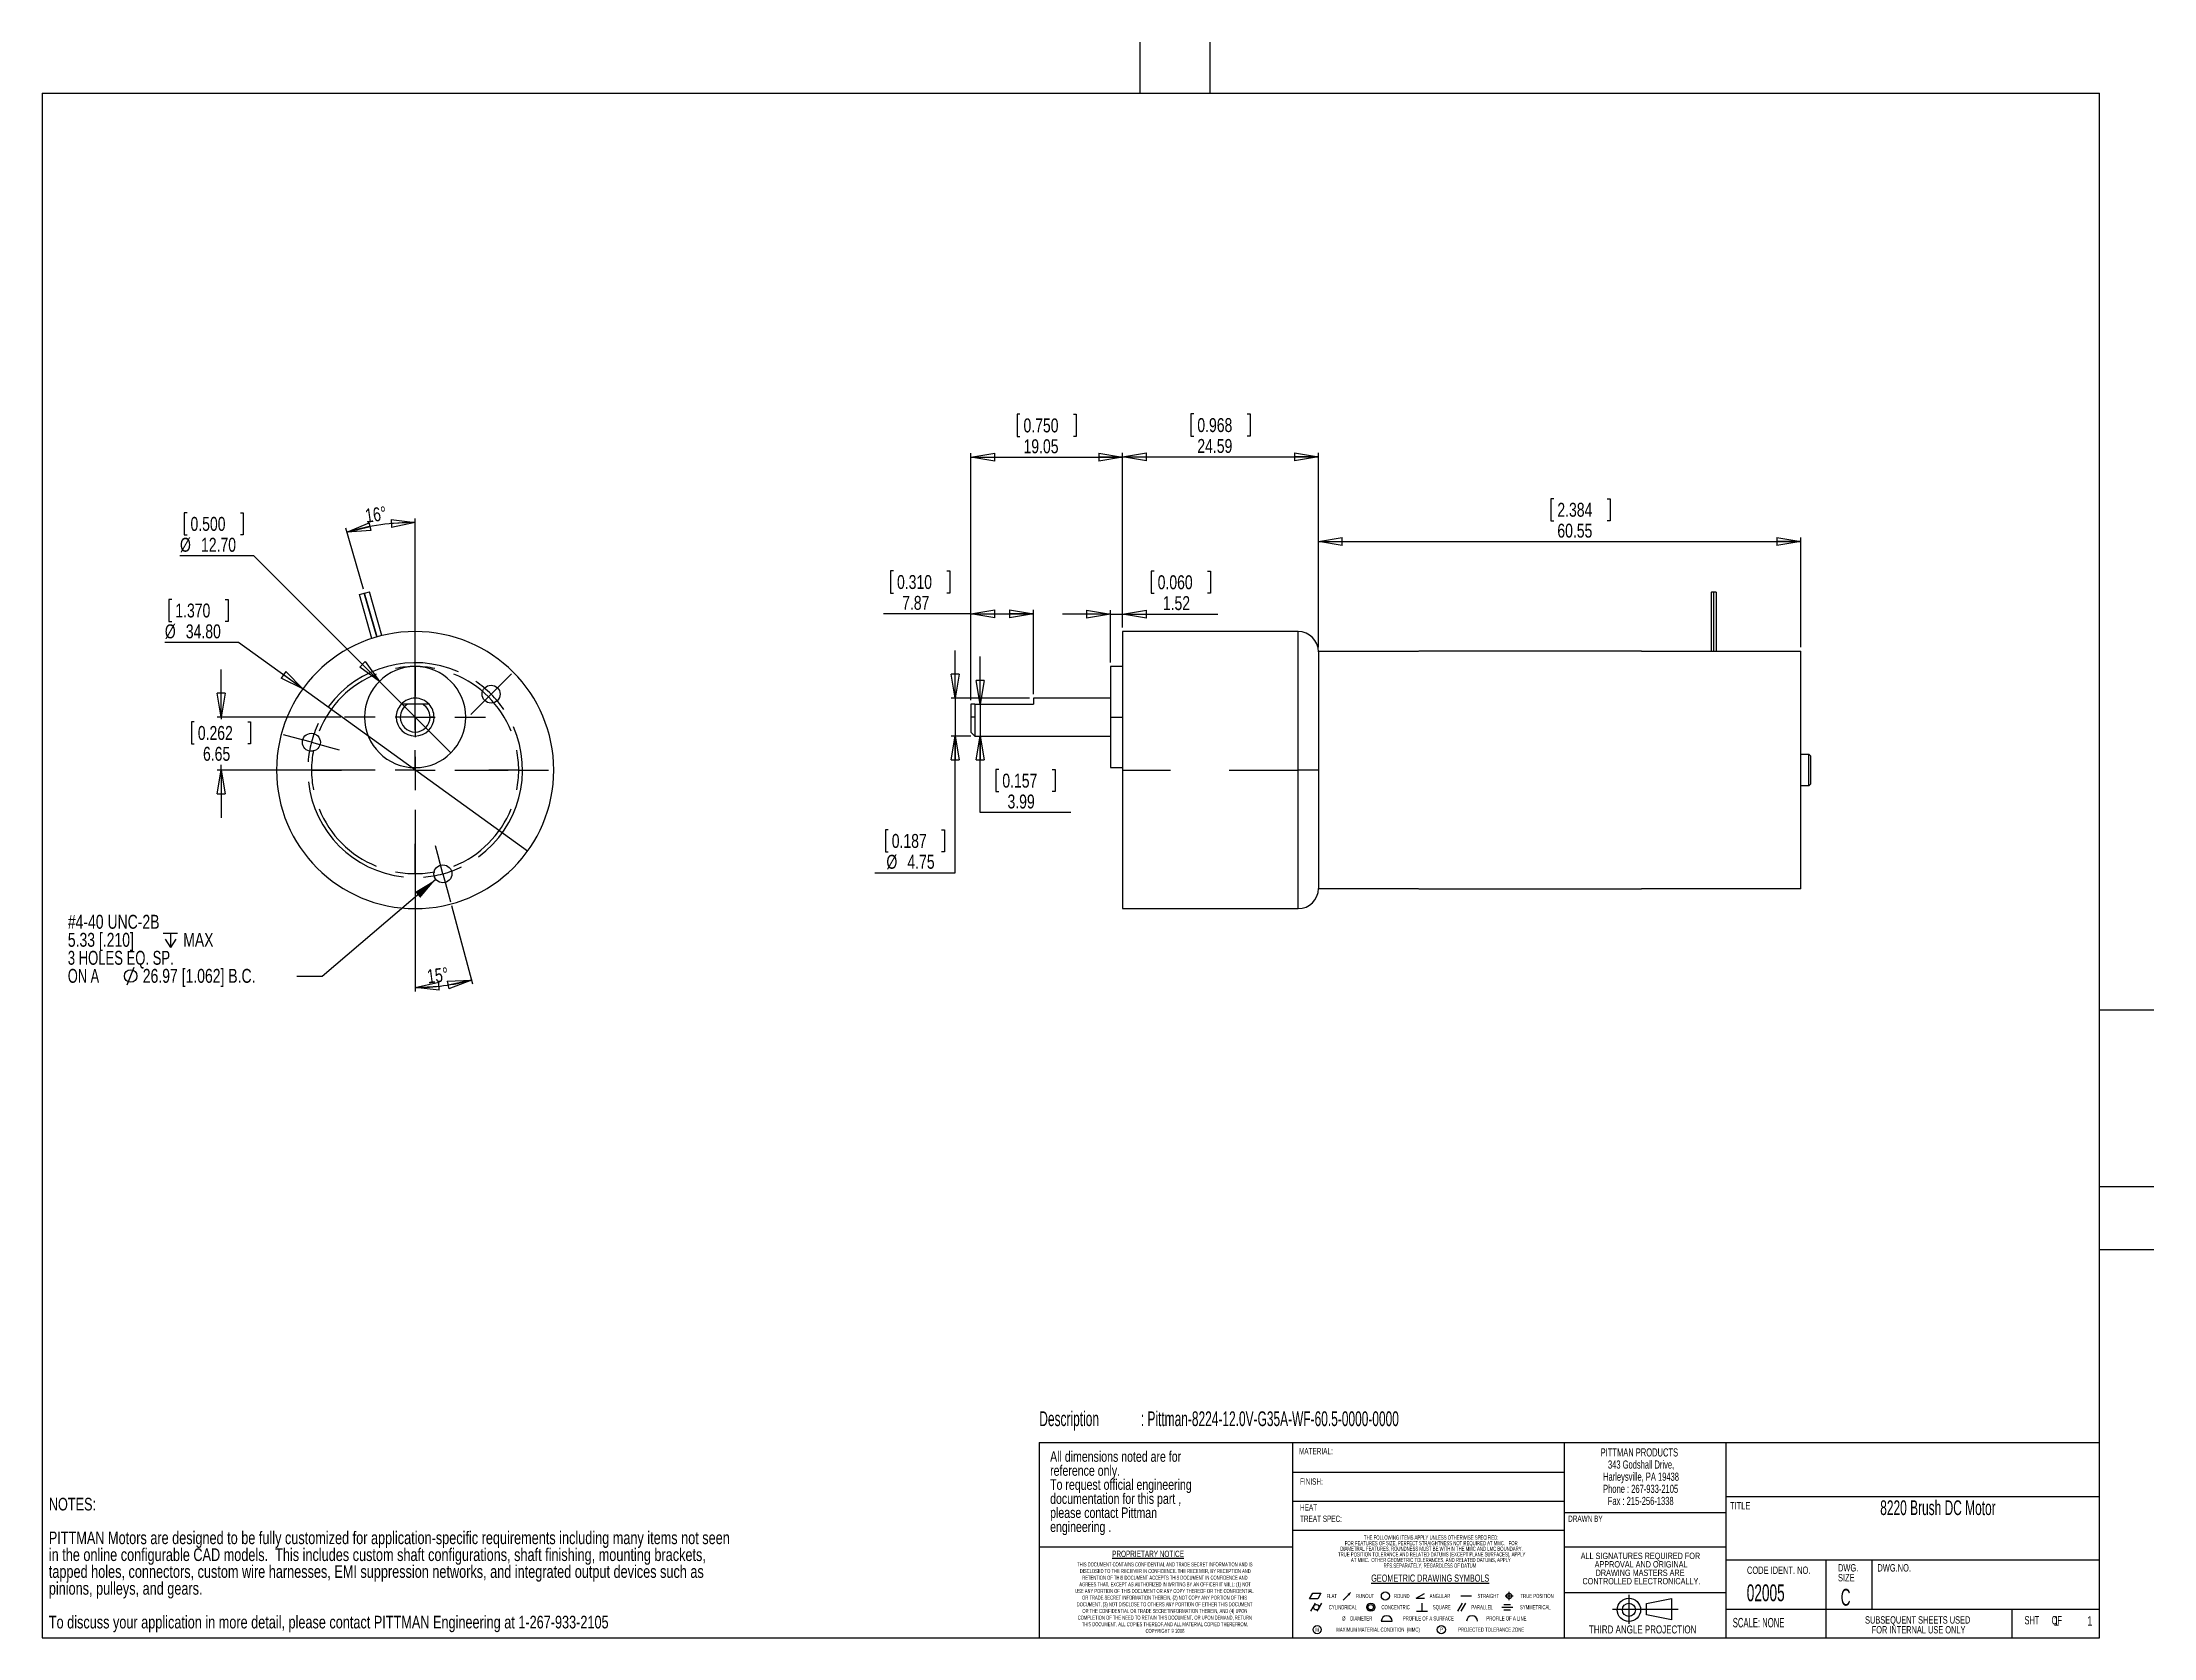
# Model space of a CAD drawing. Extents: x 17 to 547, y 17 to 418.
import ezdxf

# ---------------------------------------------------------------- set-up
doc = ezdxf.new("R2010")
doc.units = 0
doc.layers.get('0').update_dxf_attribs({"linetype": 'CONTINUOUS'})
doc.layers.add('FORMAT', color=7, linetype='CONTINUOUS')
doc.styles.add('SLDTEXTSTYLE0', font='TXT', dxfattribs={"width": 0.75})
doc.styles.add('SLDTEXTSTYLE1', font='TXT', dxfattribs={"width": 0.605})
doc.styles.add('SLDTEXTSTYLE2', font='TXT', dxfattribs={"width": 0.547727})
doc.styles.add('SLDTEXTSTYLE3', font='TXT', dxfattribs={"width": 0.7})
doc.styles.add('SLDTEXTSTYLE4', font='TXT', dxfattribs={"width": 0.6875})
doc.dimstyles.new('SLDDIMSTYLE0', dxfattribs={"dimtxt": 3.5, "dimasz": 6, "dimexe": 0, "dimexo": 0.0625, "dimgap": 0.875, "dimtad": 0, "dimtih": 1, "dimtoh": 1, "dimlfac": 0.5, "dimrnd": 1e-09, "dimzin": 12, "dimtxsty": 'SLDTEXTSTYLE0', "dimblk1": 'CLOSED', "dimblk2": 'CLOSED', "dimsah": 1, "dimcen": 0.09, "dimazin": 3, "dimtfac": 1, "dimtmove": 0, "dimatfit": 3, "dimtolj": 1, "dimtzin": 12})
doc.dimstyles.new('SLDDIMSTYLE1', dxfattribs={"dimtxt": 3.5, "dimasz": 6, "dimexe": 0, "dimexo": 0.0625, "dimgap": 0.875, "dimtad": 1, "dimdec": 4, "dimlfac": 0.5, "dimzin": 12, "dimtxsty": 'SLDTEXTSTYLE0', "dimblk1": 'CLOSED', "dimblk2": 'CLOSED', "dimsah": 1, "dimcen": 0.09, "dimazin": 3, "dimtfac": 1, "dimtdec": 0, "dimtofl": 0, "dimtmove": 0, "dimatfit": 3, "dimtolj": 1, "dimtzin": 12})
doc.dimstyles.new('SLDDIMSTYLE2', dxfattribs={"dimtxt": 3.5, "dimasz": 6, "dimexe": 0, "dimexo": 0.0625, "dimgap": 0.875, "dimtad": 0, "dimtih": 1, "dimtoh": 1, "dimlfac": 0.5, "dimrnd": 1e-09, "dimzin": 4, "dimtxsty": 'SLDTEXTSTYLE0', "dimblk1": 'NONE', "dimblk2": 'CLOSED', "dimsah": 1, "dimcen": 0, "dimazin": 3, "dimtfac": 1, "dimtmove": 0, "dimatfit": 3, "dimtolj": 1, "dimtzin": 12})
doc.dimstyles.new('SLDDIMSTYLE3', dxfattribs={"dimtxt": 0.18, "dimasz": 6, "dimexe": 0, "dimexo": 0.0625, "dimgap": 0, "dimtad": 0, "dimtih": 1, "dimtoh": 1, "dimdec": 0, "dimrnd": 1e-09, "dimzin": 0, "dimtxsty": 'STANDARD', "dimsah": 1, "dimcen": 0.09, "dimazin": 3, "dimtfac": 6, "dimtdec": 0, "dimtofl": 0, "dimtmove": 0, "dimatfit": 3, "dimtolj": 1, "dimtzin": 0})
doc.dimstyles.new('SLDDIMSTYLE4', dxfattribs={"dimtxt": 3.5, "dimasz": 6, "dimexe": 0, "dimexo": 0.0625, "dimgap": 0.875, "dimtad": 1, "dimlfac": 0.5, "dimrnd": 1e-09, "dimzin": 12, "dimtxsty": 'SLDTEXTSTYLE0', "dimblk1": 'CLOSED', "dimblk2": 'CLOSED', "dimsah": 1, "dimcen": 0.09, "dimazin": 3, "dimtfac": 1, "dimtofl": 0, "dimtmove": 0, "dimatfit": 3, "dimtolj": 1, "dimtzin": 12})
doc.dimstyles.new('SLDDIMSTYLE5', dxfattribs={"dimtxt": 3.5, "dimasz": 6, "dimexe": 0, "dimexo": 0.0625, "dimgap": 0.875, "dimtad": 1, "dimlfac": 0.5, "dimrnd": 1e-09, "dimzin": 12, "dimtxsty": 'SLDTEXTSTYLE0', "dimblk1": 'CLOSED', "dimblk2": 'CLOSED', "dimsah": 1, "dimcen": 0.09, "dimazin": 3, "dimtfac": 1, "dimtmove": 0, "dimatfit": 3, "dimtolj": 1, "dimtzin": 12})

# ---------------------------------------------------------------- blocks, each defined once
blk = doc.blocks.new('SW_NOTE_0')
at = {"layer": 'FORMAT', "color": 0, "char_height": 2.6458, "attachment_point": 1, "style": 'SLDTEXTSTYLE0'}
for s, insert in [('All dimensions noted are for', (0, 3.41)), ('reference only.', (0, -0.12)), ('To request official engineering', (0, -3.64)), ('documentation for this part ,', (0, -7.17)), ('please contact Pittman', (0, -10.7)), ('engineering .', (0, -14.23))]:
    blk.add_mtext(s, dxfattribs=dict(at, insert=insert))
blk = doc.blocks.new('SW_NOTE_1')
at = {"layer": 'FORMAT', "color": 0, "char_height": 1.02, "attachment_point": 2, "style": 'SLDTEXTSTYLE1'}
for s, insert in [('THIS DOCUMENT CONTAINS CONFIDENTIAL AND TRADE SECRET INFORMATION AND IS', (29.21, 1.31)), ('AGREES THAT, EXCEPT AS AUTHORIZED IN WRITING BY AN OFFICER IT WILL: (1) NOT', (29.27, -3.7)), ('DISCLOSED TO THE RECEIVER IN CONFIDENCE. THE RECEIVER, BY RECEPTION AND', (29.32, -0.36)), ('RETENTION OF THIS DOCUMENT ACCEPTS THIS DOCUMENT IN CONFIDENCE AND', (29.22, -2.03)), ('USE ANY PORTION OF THIS DOCUMENT OR ANY COPY THEREOF OR THE CONFIDENTIAL', (29.11, -5.37)), ('DOCUMENT, (3) NOT DISCLOSE TO OTHERS ANY PORTION OF EITHER THIS DOCUMENT', (29.15, -8.71)), ('OR TRADE SECRET INFORMATION THEREIN, (2) NOT COPY ANY PORTION OF THIS', (29.14, -7.04)), ('OR THE CONFIDENTIAL OR TRADE SECRETINFORMATION THEREIN, AND (4) UPON', (29.22, -10.38)), ('COMPLETION OF THE NEED TO RETAIN THIS DOCUMENT, OR UPON DEMAND, RETURN', (29.2, -12.05)), ('THIS DOCUMENT, ALL COPIES THEREOF,AND ALL MATERIAL COPIED THEREFROM.', (29.25, -13.72)), ('COPYRIGHT © 2008', (29.25, -15.39))]:
    blk.add_mtext(s, dxfattribs=dict(at, insert=insert))
blk = doc.blocks.new('SW_NOTE_2')
at = {"layer": 'FORMAT', "color": 0, "char_height": 1.8521, "attachment_point": 2, "style": 'SLDTEXTSTYLE0'}
for s, insert in [('SUBSEQUENT SHEETS USED', (14.93, 2.39)), ('FOR INTERNAL USE ONLY', (15.15, -0.08))]:
    blk.add_mtext(s, dxfattribs=dict(at, insert=insert))
blk = doc.blocks.new('SW_NOTE_3')
at = {"layer": 'FORMAT', "color": 0, "char_height": 1.5875, "attachment_point": 2, "style": 'SLDTEXTSTYLE0'}
for s, insert in [('ALL SIGNATURES REQUIRED FOR', (15.68, 2.05)), ('CONTROLLED ELECTRONICALLY.', (15.92, -4.3)), ('APPROVAL AND ORIGINAL', (15.85, -0.07)), ('DRAWING MASTERS ARE', (15.59, -2.19))]:
    blk.add_mtext(s, dxfattribs=dict(at, insert=insert))
blk = doc.blocks.new('SW_NOTE_4')
at = {"layer": 'FORMAT', "color": 0, "attachment_point": 1, "style": 'SLDTEXTSTYLE1'}
for s, insert, char_height in [('HEAT', (0, 2.05), 1.587), ('TREAT SPEC:', (0, -0.81), 1.5875)]:
    blk.add_mtext(s, dxfattribs=dict(at, insert=insert, char_height=char_height))
blk = doc.blocks.new('SW_SYMBOL_GTOL_FLAT')
at = {"layer": 'FORMAT', "color": 0}
for p, q in [((0, 0), (577.3, 1000)), ((1500, 0), (0, 0)), ((577.3, 1000), (2077.3, 1000)), ((2077.3, 1000), (1500, 0))]:
    blk.add_line(p, q, dxfattribs=at)
blk = doc.blocks.new('SW_SYMBOL_GTOL_SRUN')
at = {"layer": 'FORMAT', "color": 0}
blk.add_line((0, -250), (980, 730), dxfattribs=at)
blk.add_solid([(1500, 1250), (822, 880), (1183, 572)], dxfattribs=at)
blk = doc.blocks.new('SW_SYMBOL_GTOL_CIRC')
at = {"layer": 'FORMAT', "color": 0}
blk.add_circle((750, 500), 750, dxfattribs=at)
blk = doc.blocks.new('SW_SYMBOL_GTOL_ANGULAR')
at = {"layer": 'FORMAT', "color": 0}
for q in [(1500, 938), (1500, 72)]:
    blk.add_line((0, 72), q, dxfattribs=at)
blk = doc.blocks.new('SW_SYMBOL_GTOL_STRAIGHT')
at = {"layer": 'FORMAT', "color": 0}
blk.add_line((0, 500), (2000, 500), dxfattribs=at)
blk = doc.blocks.new('SW_SYMBOL_GTOL_POSI')
at = {"layer": 'FORMAT', "color": 0}
for p, q in [((0, 500), (1500, 500)), ((750, -250), (750, 1250))]:
    blk.add_line(p, q, dxfattribs=at)
blk.add_circle((750, 500), 500, dxfattribs=at)
blk = doc.blocks.new('SW_SYMBOL_GTOL_CYL')
at = {"layer": 'FORMAT', "color": 0}
for p, q in [((0, -250), (866, 1250)), ((1154, -250), (2000, 1250))]:
    blk.add_line(p, q, dxfattribs=at)
blk.add_circle((1000, 500), 500, dxfattribs=at)
blk = doc.blocks.new('SW_SYMBOL_GTOL_CONC')
at = {"layer": 'FORMAT', "color": 0}
for radius in [750, 500]:
    blk.add_circle((750, 500), radius, dxfattribs=at)
blk = doc.blocks.new('SW_SYMBOL_GTOL_PERP')
at = {"layer": 'FORMAT', "color": 0}
for p, q in [((1000, -250), (1000, 1250)), ((0, -250), (2000, -250))]:
    blk.add_line(p, q, dxfattribs=at)
blk = doc.blocks.new('SW_SYMBOL_GTOL_PARA')
at = {"layer": 'FORMAT', "color": 0}
for p, q in [((0, -250), (866, 1250)), ((600, -250), (1466, 1250))]:
    blk.add_line(p, q, dxfattribs=at)
blk = doc.blocks.new('SW_SYMBOL_GTOL_SYMMETRY')
at = {"layer": 'FORMAT', "color": 0}
for p, q in [((0, 500), (2000, 500)), ((400, 1000), (1600, 1000)), ((400, 0), (1600, 0))]:
    blk.add_line(p, q, dxfattribs=at)
blk = doc.blocks.new('SW_SYMBOL_GTOL_SPROF')
at = {"layer": 'FORMAT', "color": 0}
blk.add_line((0, 0), (2000, 0), dxfattribs=at)
blk.add_arc((1000, 0), 1000, 0, 180, dxfattribs=at)
blk = doc.blocks.new('SW_SYMBOL_GTOL_LPROF')
at = {"layer": 'FORMAT', "color": 0}
blk.add_arc((1000, 0), 1000, 0, 180, dxfattribs=at)
blk = doc.blocks.new('SW_SYMBOL_MOD_MMC')
at = {"layer": 'FORMAT', "color": 0}
blk.add_circle((500, 500), 750, dxfattribs=at)
at = {"layer": 'FORMAT', "color": 0, "insert": (500, 500), "char_height": 776, "attachment_point": 5, "style": 'SLDTEXTSTYLE1'}
blk.add_mtext('M', dxfattribs=at)
blk = doc.blocks.new('SW_SYMBOL_MOD_PTZ')
at = {"layer": 'FORMAT', "color": 0}
blk.add_circle((500, 500), 750, dxfattribs=at)
at = {"layer": 'FORMAT', "color": 0, "insert": (500, 500), "char_height": 776, "attachment_point": 5, "style": 'SLDTEXTSTYLE1'}
blk.add_mtext('P', dxfattribs=at)
blk = doc.blocks.new('SW_NOTE_5')
at = {"layer": 'FORMAT', "color": 0, "xscale": 0.00136426335792533, "yscale": 0.00136426335792533, "zscale": 0.00136426335792533}
for name, p in [('SW_SYMBOL_GTOL_FLAT', (0, 0.15)), ('SW_SYMBOL_GTOL_SRUN', (8.4, 0.15)), ('SW_SYMBOL_GTOL_CIRC', (18.02, 0.15)), ('SW_SYMBOL_GTOL_ANGULAR', (26.78, 0.15)), ('SW_SYMBOL_GTOL_STRAIGHT', (37.97, 0.15)), ('SW_SYMBOL_GTOL_POSI', (49.07, 0.15)), ('SW_SYMBOL_GTOL_CYL', (0.34, -2.67)), ('SW_SYMBOL_GTOL_CONC', (14.35, -2.67)), ('SW_SYMBOL_GTOL_SPROF', (18.01, -5.49)), ('SW_SYMBOL_GTOL_PERP', (26.87, -2.67)), ('SW_SYMBOL_GTOL_PARA', (37.22, -2.67)), ('SW_SYMBOL_GTOL_LPROF', (39.43, -5.49)), ('SW_SYMBOL_GTOL_SYMMETRY', (48.27, -2.67)), ('SW_SYMBOL_MOD_MMC', (1.21, -8.31)), ('SW_SYMBOL_MOD_PTZ', (32.41, -8.31))]:
    blk.add_blockref(name, p, dxfattribs=at)
at = {"layer": 'FORMAT', "color": 0, "attachment_point": 2, "style": 'SLDTEXTSTYLE1'}
for s, insert, char_height in [('FLAT', (5.57, 1.36), 1.058), ('RUNOUT', (13.95, 1.36), 1.058), ('ROUND', (23.14, 1.36), 1.058), ('ANGULAR', (32.74, 1.36), 1.058), ('STRAIGHT', (44.87, 1.36), 1.058), ('TRUE POSITION', (57.12, 1.36), 1.0583), ('CYLINDRICAL', (8.35, -1.46), 1.0583), ('%%c', (8.6, -4.28), 1.058), ('DIAMETER', (12.97, -4.28), 1.058), ('CONCENTRIC', (21.61, -1.46), 1.058), ('PROFILE OF A SURFACE', (29.82, -4.28), 1.0583), ('SQUARE', (33.19, -1.46), 1.058), ('PARALLEL', (43.31, -1.46), 1.058), ('PROFILE OF A LINE', (49.42, -4.28), 1.0583), ('SYMMETRICAL', (56.69, -1.46), 1.0583), ('MAXIMUM MATERIAL CONDITION  (MMC)', (17.2, -7.1), 1.0583), ('PROJECTED TOLERANCE ZONE', (45.57, -7.1), 1.0583)]:
    blk.add_mtext(s, dxfattribs=dict(at, insert=insert, char_height=char_height))
blk = doc.blocks.new('SW_NOTE_6')
at = {"layer": 'FORMAT', "color": 0, "char_height": 1.0583, "attachment_point": 2, "style": 'SLDTEXTSTYLE1'}
for s, insert in [('THE FOLLOWING ITEMS APPLY UNLESS OTHERWISE SPECIFIED:', (22.51, 1.36)), ('TRUE POSITION TOLERANCE AND RELATED DATUMS (EXCEPT PLANE SURFACES), APPLY', (22.64, -2.87)), ('DIAMETRAL FEATURES, ROUNDNESS MUST BE WITHIN THE MMC AND LMC BOUNDARY.', (22.6, -1.46)), ('FOR FEATURES OF SIZE, PERFECT STRAIGHTNESS NOT REQUIRED AT MMC.   FOR', (22.52, -0.05)), ('AT MMC.  OTHER GEOMETRIC TOLERANCES, AND RELATED DATUMS, APPLY', (22.44, -4.28)), ('RFS.SEPARATELY, REGARDLESS OF DATUM', (22.2, -5.69))]:
    blk.add_mtext(s, dxfattribs=dict(at, insert=insert))
blk = doc.blocks.new('SW_NOTE_7')
at = {"layer": 'FORMAT', "color": 0, "char_height": 1.852, "attachment_point": 1, "style": 'SLDTEXTSTYLE1'}
for s, insert in [('DWG.', (0, 2.39)), ('SIZE', (0, -0.08))]:
    blk.add_mtext(s, dxfattribs=dict(at, insert=insert))
blk = doc.blocks.new('SW_NOTE_8')
at = {"layer": 'FORMAT', "color": 0, "char_height": 2.05, "attachment_point": 2, "style": 'SLDTEXTSTYLE1'}
for s, insert in [('PITTMAN PRODUCTS', (14.35, 2.64)), ('Harleysville, PA 19438', (14.77, -3.46)), ('343 Godshall Drive,', (14.78, -0.41)), ('Phone : 267-933-2105', (14.67, -6.51)), ('Fax : 215-256-1338', (14.69, -9.56))]:
    blk.add_mtext(s, dxfattribs=dict(at, insert=insert))
blk = doc.blocks.new('SW_NOTE_9')
at = {"layer": 'FORMAT', "color": 0, "char_height": 3.7042, "attachment_point": 1, "style": 'SLDTEXTSTYLE1'}
for s, insert in [('Description', (0, 4.77)), (': Pittman-8224-12.0V-G35A-WF-60.5-0000-0000', (25.48, 4.77))]:
    blk.add_mtext(s, dxfattribs=dict(at, insert=insert))
blk = doc.blocks.new('SW_NOTE_10')
at = {"layer": 'FORMAT', "color": 0, "char_height": 3.175, "attachment_point": 1, "style": 'SLDTEXTSTYLE0'}
for s, insert in [('NOTES:', (0, 4.09)), ('PITTMAN Motors are designed to be fully customized for application-specific requirements including many items not seen', (0, -4.37)), ('in the online configurable CAD models.  This includes custom shaft configurations, shaft finishing, mounting brackets,', (0, -8.61)), ('tapped holes, connectors, custom wire harnesses, EMI suppression networks, and integrated output devices such as', (0, -12.84)), ('pinions, pulleys, and gears.', (0, -17.07)), ('To discuss your application in more detail, please contact PITTMAN Engineering at 1-267-933-2105', (0, -25.54))]:
    blk.add_mtext(s, dxfattribs=dict(at, insert=insert))
blk = doc.blocks.new('_CLOSED')
at = {"color": 0, "linetype": 'BYBLOCK'}
for p, q in [((-1, 0.166667), (0, 0)), ((-1, 0.166667), (-1, -0.166667)), ((0, 0), (-1, -0.166667)), ((0, 0), (-1, 0))]:
    blk.add_line(p, q, dxfattribs=at)
blk = doc.blocks.new('_D')
at = {"layer": 'FORMAT'}
for p, q in [((61.7, 248.45), (61.7, 260.45)), ((54.99, 247.26), (54.28, 247.26)), ((54.28, 247.26), (54.28, 241.71)), ((91.74, 248.45), (60.7, 248.45)), ((61.7, 248.45), (61.7, 247.97)), ((68.41, 247.26), (69.12, 247.26)), ((69.12, 247.26), (69.12, 241.71)), ((54.28, 241.71), (54.99, 241.71)), ((69.12, 241.71), (68.41, 241.71)), ((90.95, 235.14), (60.7, 235.14)), ((61.7, 235.14), (61.7, 236.47)), ((61.7, 235.14), (61.7, 223.14))]:
    blk.add_line(p, q, dxfattribs=at)
at = {"layer": 'FORMAT', "xscale": 6, "yscale": 6}
for p, rotation in [((61.7, 248.45, -65.38), 270.0000000000004), ((61.7, 235.14, -65.38), 90.0000000000004)]:
    blk.add_blockref('_CLOSED', p, dxfattribs=dict(at, rotation=rotation))
at = {"layer": 'FORMAT', "char_height": 3.5, "attachment_point": 1, "style": 'SLDTEXTSTYLE0'}
for s, insert in [('0.262', (55.88, 246.22)), ('6.65', (57.18, 240.98))]:
    blk.add_mtext(s, dxfattribs=dict(at, insert=insert))
blk = doc.blocks.new('_D_1')
at = {"layer": 'FORMAT'}
for p, q in [((110.44, 215.66), (110.44, 179.53)), ((119.56, 201.11), (124.83, 181.43))]:
    blk.add_line(p, q, dxfattribs=at)
blk.add_arc((110.44, 235.14), 54.61, 270, 285, dxfattribs=at)
at = {"layer": 'FORMAT', "xscale": 6, "yscale": 6}
for p, rotation in [((110.44, 180.53, -65.38), 183.1349798263261), ((124.57, 182.39, -65.38), 11.8650201736748)]:
    blk.add_blockref('_CLOSED', p, dxfattribs=dict(at, rotation=rotation))
at = {"layer": 'FORMAT', "insert": (113.25, 185), "char_height": 3.5, "attachment_point": 1, "rotation": 7.2271, "style": 'SLDTEXTSTYLE0'}
blk.add_mtext('15°', dxfattribs=at)
blk = doc.blocks.new('_D_2')
at = {"layer": 'FORMAT'}
for p, q in [((49.34, 278.03), (48.63, 278.03)), ((48.63, 278.03), (48.63, 272.47)), ((62.76, 278.03), (63.47, 278.03)), ((63.47, 278.03), (63.47, 272.47)), ((48.63, 272.47), (49.34, 272.47)), ((63.47, 272.47), (62.76, 272.47)), ((66.09, 267.23), (47.59, 267.23)), ((82.25, 255.54), (66.09, 267.23)), ((138.63, 214.74), (82.25, 255.54))]:
    blk.add_line(p, q, dxfattribs=at)
at = {"layer": 'FORMAT', "xscale": 6, "yscale": 6, "rotation": 324.1077644499969}
blk.add_blockref('_CLOSED', (82.25, 255.54, -65.38), dxfattribs=at)
at = {"layer": 'FORMAT', "char_height": 3.5, "attachment_point": 1, "style": 'SLDTEXTSTYLE0'}
for s, insert in [('1.370', (50.23, 276.98)), ('%%c', (47.59, 271.74)), ('34.80', (52.87, 271.74))]:
    blk.add_mtext(s, dxfattribs=dict(at, insert=insert))
blk = doc.blocks.new('_NONE')
blk = doc.blocks.new('_D_3')
at = {"layer": 'FORMAT'}
for p, q in [((53.16, 299.77), (52.44, 299.77)), ((52.44, 299.77), (52.44, 294.22)), ((66.57, 299.77), (67.28, 299.77)), ((67.28, 299.77), (67.28, 294.22)), ((52.44, 294.22), (53.16, 294.22)), ((67.28, 294.22), (66.57, 294.22)), ((69.91, 288.98), (51.4, 288.98)), ((101.46, 257.43), (69.91, 288.98)), ((119.42, 239.47), (101.46, 257.43))]:
    blk.add_line(p, q, dxfattribs=at)
at = {"layer": 'FORMAT', "xscale": 6, "yscale": 6, "rotation": 315.0000000000007}
blk.add_blockref('_CLOSED', (101.46, 257.43, -65.38), dxfattribs=at)
at = {"layer": 'FORMAT', "char_height": 3.5, "attachment_point": 1, "style": 'SLDTEXTSTYLE0'}
for s, insert in [('0.500', (54.04, 298.73)), ('%%c', (51.4, 293.49)), ('12.70', (56.68, 293.49))]:
    blk.add_mtext(s, dxfattribs=dict(at, insert=insert))
blk = doc.blocks.new('_D_4')
at = {"layer": 'FORMAT'}
for p, q in [((110.44, 267.15), (110.44, 298.35)), ((97.44, 280.55), (93.03, 295.91))]:
    blk.add_line(p, q, dxfattribs=at)
blk.add_arc((110.44, 235.21), 62.14, 90, 106, dxfattribs=at)
at = {"layer": 'FORMAT', "xscale": 6, "yscale": 6}
for p, rotation in [((93.31, 294.94, -65.38), 193.2425777135484), ((110.44, 297.35, -65.38), 2.757422286311768)]:
    blk.add_blockref('_CLOSED', p, dxfattribs=dict(at, rotation=rotation))
at = {"layer": 'FORMAT', "insert": (97.68, 300.72), "char_height": 3.5, "attachment_point": 1, "rotation": 8, "style": 'SLDTEXTSTYLE0'}
blk.add_mtext('16°', dxfattribs=at)
blk = doc.blocks.new('SW_SYMBOL_HOLE_DEPTH')
at = {"layer": 'FORMAT', "color": 0}
for p, q in [((0, 875), (800, 875)), ((100, 555), (400, 75)), ((400, 875), (400, 75)), ((700, 555), (400, 75))]:
    blk.add_line(p, q, dxfattribs=at)
blk = doc.blocks.new('SW_SYMBOL_HOLE_DIAM')
at = {"layer": 'FORMAT', "color": 0}
blk.add_line((300, 0), (700, 1000), dxfattribs=at)
blk.add_circle((500, 500), 350, dxfattribs=at)
blk = doc.blocks.new('SW_NOTE_11')
at = {"layer": 'FORMAT', "color": 0, "xscale": 0.004470703125, "yscale": 0.004470703125, "zscale": 0.004470703125}
for name, p in [('SW_SYMBOL_HOLE_DEPTH', (-33.54, 6.9)), ('SW_SYMBOL_HOLE_DIAM', (-43.96, -2.15))]:
    blk.add_blockref(name, p, dxfattribs=at)
at = {"layer": 'FORMAT', "color": 0, "char_height": 3.5, "attachment_point": 1}
for s, insert, style in [('#4-40 UNC-2B', (-57.5, 15.46), 'SLDTEXTSTYLE0'), ('5.33 [.210]', (-57.5, 10.93), 'SLDTEXTSTYLE0'), ('MAX', (-28.53, 10.93), 'SLDTEXTSTYLE0'), ('3 HOLES EQ. SP.', (-57.5, 6.41), 'SLDTEXTSTYLE3'), ('ON A', (-57.5, 1.88), 'SLDTEXTSTYLE4'), ('26.97 [1.062] B.C.', (-38.68, 1.88), 'SLDTEXTSTYLE0')]:
    blk.add_mtext(s, dxfattribs=dict(at, insert=insert, style=style))
blk = doc.blocks.new('SW_CENTERMARKSYMBOL_0')
at = {"layer": 'FORMAT', "color": 0}
for p, q in [((0, 5), (0, 7.5)), ((0, 0), (0, 5)), ((0, 0), (0, -5)), ((0, -16.01), (0, -2.62)), ((0, -5), (0, -7.5)), ((0, -26.01), (0, -21.01)), ((-31.01, -26.01), (-33.51, -26.01)), ((-26.01, -26.01), (-31.01, -26.01)), ((-26.01, -26.01), (-21.01, -26.01)), ((-10, -26.01), (-23.39, -26.01)), ((-21.01, -26.01), (-18.51, -26.01)), ((0, -26.01), (-5, -26.01)), ((0, -26.01), (0, -31.01)), ((0, -26.01), (5, -26.01)), ((10, -26.01), (23.39, -26.01)), ((21.01, -26.01), (18.51, -26.01)), ((26.01, -26.01), (21.01, -26.01)), ((26.01, -26.01), (31.01, -26.01)), ((31.01, -26.01), (33.51, -26.01)), ((0, -36.01), (0, -49.4)), ((0, -47.02), (0, -44.52)), ((0, -52.02), (0, -47.02)), ((0, -52.02), (0, -57.02)), ((0, -57.02), (0, -59.52))]:
    blk.add_line(p, q, dxfattribs=at)
for start, end in [(90, 101.0144), (78.9856, 90), (112.0287, 157.9713), (22.0287, 67.9713), (168.9856, 180), (0, 11.0144), (180, 191.0144), (348.9856, 0), (202.0287, 247.9713), (292.0287, 337.9713), (258.9856, 270), (270, 281.0144)]:
    blk.add_arc((0, -26.01), 26.01, start, end, dxfattribs=at)
blk = doc.blocks.new('SW_CENTERMARKSYMBOL_1')
at = {"layer": 'FORMAT', "color": 0}
for p, q in [((48.67, 15.63), (50.26, 17.23)), ((26.06, 3.02), (26.06, 11.51)), ((45.13, 12.09), (41.59, 8.56)), ((45.13, 12.09), (48.67, 15.63)), ((41.59, 8.56), (40, 6.96)), ((-4.83, 1.29), (-7.01, 1.88)), ((0, 0), (-4.83, 1.29)), ((0, 0), (4.83, -1.29)), ((4.83, -1.29), (7.01, -1.88)), ((26.06, -6.98), (26.06, -1.98)), ((16.06, -6.98), (7.57, -6.98)), ((26.06, -6.98), (21.06, -6.98)), ((26.06, -6.98), (26.06, -11.98)), ((26.06, -6.98), (31.06, -6.98)), ((36.06, -6.98), (44.54, -6.98)), ((26.06, -16.98), (26.06, -25.47)), ((31.74, -28.21), (31.16, -26.02)), ((33.04, -33.04), (31.74, -28.21)), ((33.04, -33.04), (34.33, -37.87)), ((34.33, -37.87), (34.92, -40.05))]:
    blk.add_line(p, q, dxfattribs=at)
for start, end in [(66.2405, 143.7595), (45, 55.6202), (34.3798, 45), (154.3798, 165), (306.2405, 23.7595), (165, 175.6202), (186.2405, 263.7595), (285, 295.6202), (274.3798, 285)]:
    blk.add_arc((26.06, -6.98), 26.97, start, end, dxfattribs=at)
blk = doc.blocks.new('SW_CENTERMARKSYMBOL_2')
at = {"layer": 'FORMAT', "color": 0}
for p, q in [((0, 10), (0, 17.7)), ((-10, 0), (-17.7, 0)), ((0, 0), (-5, 0)), ((0, 0), (0, 5)), ((0, 0), (0, -5)), ((0, 0), (5, 0)), ((10, 0), (17.7, 0)), ((0, -10), (0, -17.7))]:
    blk.add_line(p, q, dxfattribs=at)
blk = doc.blocks.new('_D_5')
at = {"layer": 'FORMAT'}
for p, q in [((396.32, 303.32), (395.61, 303.32)), ((395.61, 303.32), (395.61, 297.77)), ((409.73, 303.32), (410.44, 303.32)), ((410.44, 303.32), (410.44, 297.77)), ((395.61, 297.77), (396.32, 297.77)), ((410.44, 297.77), (409.73, 297.77)), ((337.22, 265.99), (337.22, 293.53)), ((337.22, 292.53), (458.33, 292.53)), ((458.33, 265.99), (458.33, 293.53))]:
    blk.add_line(p, q, dxfattribs=at)
at = {"layer": 'FORMAT', "xscale": 6, "yscale": 6, "rotation": 180.0000000000004}
blk.add_blockref('_CLOSED', (337.22, 292.53, 0.2), dxfattribs=at)
at = {"layer": 'FORMAT', "xscale": 6, "yscale": 6}
blk.add_blockref('_CLOSED', (458.33, 292.53, 0.2), dxfattribs=at)
at = {"layer": 'FORMAT', "char_height": 3.5, "attachment_point": 1, "style": 'SLDTEXTSTYLE0'}
for s, insert in [('2.384', (397.21, 302.28)), ('60.55', (397.21, 297.04))]:
    blk.add_mtext(s, dxfattribs=dict(at, insert=insert))
blk = doc.blocks.new('_D_6')
at = {"layer": 'FORMAT'}
for p, q in [((295.98, 285.12), (295.27, 285.12)), ((295.27, 285.12), (295.27, 279.56)), ((309.39, 285.12), (310.1, 285.12)), ((310.1, 285.12), (310.1, 279.56)), ((295.27, 279.56), (295.98, 279.56)), ((310.1, 279.56), (309.39, 279.56)), ((285, 274.32), (273, 274.32)), ((285, 262.15), (285, 275.32)), ((285, 274.32), (288.05, 274.32)), ((288.05, 270.94), (288.05, 275.32)), ((288.05, 274.32), (311.93, 274.32))]:
    blk.add_line(p, q, dxfattribs=at)
at = {"layer": 'FORMAT', "xscale": 6, "yscale": 6}
blk.add_blockref('_CLOSED', (285, 274.32, 0.2), dxfattribs=at)
at = {"layer": 'FORMAT', "xscale": 6, "yscale": 6, "rotation": 180.0000000000006}
blk.add_blockref('_CLOSED', (288.05, 274.32, 0.2), dxfattribs=at)
at = {"layer": 'FORMAT', "char_height": 3.5, "attachment_point": 1, "style": 'SLDTEXTSTYLE0'}
for s, insert in [('0.060', (296.86, 284.07)), ('1.52', (298.16, 278.83))]:
    blk.add_mtext(s, dxfattribs=dict(at, insert=insert))
blk = doc.blocks.new('_D_7')
at = {"layer": 'FORMAT'}
for p, q in [((305.93, 324.59), (305.22, 324.59)), ((305.22, 324.59), (305.22, 319.04)), ((319.34, 324.59), (320.06, 324.59)), ((320.06, 324.59), (320.06, 319.04)), ((305.22, 319.04), (305.93, 319.04)), ((320.06, 319.04), (319.34, 319.04)), ((288.05, 270.94), (288.05, 314.8)), ((288.05, 313.8), (337.22, 313.8)), ((337.22, 265.99), (337.22, 314.8))]:
    blk.add_line(p, q, dxfattribs=at)
at = {"layer": 'FORMAT', "xscale": 6, "yscale": 6, "rotation": 180.0000000000004}
blk.add_blockref('_CLOSED', (288.05, 313.8, 0.2), dxfattribs=at)
at = {"layer": 'FORMAT', "xscale": 6, "yscale": 6}
blk.add_blockref('_CLOSED', (337.22, 313.8, 0.2), dxfattribs=at)
at = {"layer": 'FORMAT', "char_height": 3.5, "attachment_point": 1, "style": 'SLDTEXTSTYLE0'}
for s, insert in [('0.968', (306.82, 323.55)), ('24.59', (306.82, 318.31))]:
    blk.add_mtext(s, dxfattribs=dict(at, insert=insert))
blk = doc.blocks.new('_D_8')
at = {"layer": 'FORMAT'}
for p, q in [((262.29, 324.51), (261.58, 324.51)), ((261.58, 324.51), (261.58, 318.95)), ((275.71, 324.51), (276.42, 324.51)), ((276.42, 324.51), (276.42, 318.95)), ((261.58, 318.95), (262.29, 318.95)), ((276.42, 318.95), (275.71, 318.95)), ((249.95, 252.68), (249.95, 314.72)), ((249.95, 313.72), (288.05, 313.72)), ((288.05, 270.94), (288.05, 314.72))]:
    blk.add_line(p, q, dxfattribs=at)
at = {"layer": 'FORMAT', "xscale": 6, "yscale": 6, "rotation": 180.0000000000006}
blk.add_blockref('_CLOSED', (249.95, 313.72, 0.2), dxfattribs=at)
at = {"layer": 'FORMAT', "xscale": 6, "yscale": 6}
blk.add_blockref('_CLOSED', (288.05, 313.72, 0.2), dxfattribs=at)
at = {"layer": 'FORMAT', "char_height": 3.5, "attachment_point": 1, "style": 'SLDTEXTSTYLE0'}
for s, insert in [('0.750', (263.18, 323.47)), ('19.05', (263.18, 318.23))]:
    blk.add_mtext(s, dxfattribs=dict(at, insert=insert))
blk = doc.blocks.new('_D_9')
at = {"layer": 'FORMAT'}
for p, q in [((252.31, 251.68), (252.31, 263.68)), ((252.31, 251.68), (252.31, 243.7)), ((252.31, 224.49), (252.31, 243.7)), ((256.97, 235.28), (256.26, 235.28)), ((256.26, 235.28), (256.26, 229.73)), ((270.39, 235.28), (271.1, 235.28)), ((271.1, 235.28), (271.1, 229.73)), ((256.26, 229.73), (256.97, 229.73)), ((271.1, 229.73), (270.39, 229.73)), ((275.05, 224.49), (252.31, 224.49))]:
    blk.add_line(p, q, dxfattribs=at)
at = {"layer": 'FORMAT', "xscale": 6, "yscale": 6}
for p, rotation in [((252.31, 251.68, 0.2), 270.0000000000004), ((252.31, 243.7, 0.2), 90.0000000000004)]:
    blk.add_blockref('_CLOSED', p, dxfattribs=dict(at, rotation=rotation))
at = {"layer": 'FORMAT', "char_height": 3.5, "attachment_point": 1, "style": 'SLDTEXTSTYLE0'}
for s, insert in [('0.157', (257.86, 234.24)), ('3.99', (259.16, 229))]:
    blk.add_mtext(s, dxfattribs=dict(at, insert=insert))
blk = doc.blocks.new('_D_10')
at = {"layer": 'FORMAT'}
for p, q in [((246, 253.2), (246, 265.2)), ((264.7, 253.2), (245, 253.2)), ((246, 253.2), (246, 243.7)), ((249.96, 243.7), (245, 243.7)), ((246, 209.35), (246, 243.7)), ((229.21, 220.15), (228.5, 220.15)), ((228.5, 220.15), (228.5, 214.59)), ((242.63, 220.15), (243.34, 220.15)), ((243.34, 220.15), (243.34, 214.59)), ((228.5, 214.59), (229.21, 214.59)), ((243.34, 214.59), (242.63, 214.59)), ((225.84, 209.35), (246, 209.35))]:
    blk.add_line(p, q, dxfattribs=at)
at = {"layer": 'FORMAT', "xscale": 6, "yscale": 6}
for p, rotation in [((246, 253.2, 0.2), 270.0000000000004), ((246, 243.7, 0.2), 90.0000000000004)]:
    blk.add_blockref('_CLOSED', p, dxfattribs=dict(at, rotation=rotation))
at = {"layer": 'FORMAT', "char_height": 3.5, "attachment_point": 1, "style": 'SLDTEXTSTYLE0'}
for s, insert in [('0.187', (230.1, 219.1)), ('%%c', (228.76, 213.86)), ('4.75', (234.03, 213.86))]:
    blk.add_mtext(s, dxfattribs=dict(at, insert=insert))
blk = doc.blocks.new('_D_11')
at = {"layer": 'FORMAT'}
for p, q in [((230.53, 285.18), (229.82, 285.18)), ((229.82, 285.18), (229.82, 279.62)), ((243.94, 285.18), (244.65, 285.18)), ((244.65, 285.18), (244.65, 279.62)), ((229.82, 279.62), (230.53, 279.62)), ((244.65, 279.62), (243.94, 279.62)), ((249.95, 274.38), (227.99, 274.38)), ((249.95, 252.68), (249.95, 275.38)), ((249.95, 274.38), (265.7, 274.38)), ((265.7, 254.2), (265.7, 275.38))]:
    blk.add_line(p, q, dxfattribs=at)
at = {"layer": 'FORMAT', "xscale": 6, "yscale": 6}
for p, rotation in [((249.95, 274.38, 0.2), 179.9999999999062), ((265.7, 274.38, 0.2), 359.9999999999063)]:
    blk.add_blockref('_CLOSED', p, dxfattribs=dict(at, rotation=rotation))
at = {"layer": 'FORMAT', "char_height": 3.5, "attachment_point": 1, "style": 'SLDTEXTSTYLE0'}
for s, insert in [('0.310', (231.42, 284.13)), ('7.87', (232.71, 278.9))]:
    blk.add_mtext(s, dxfattribs=dict(at, insert=insert))

msp = doc.modelspace()

# ---------------------------------------------------------------- linework, layer by layer
at = {"color": 7, "linetype": 'CONTINUOUS'}
for p, q in [((292.48355, 405.13662), (292.48355, 417.97231)), ((310.01581, 405.13662), (310.01581, 417.97231)), ((16.81107, 405.13662), (533.35925, 405.13662)), ((16.81107, 405.13662), (16.81107, 17.19587)), ((533.35925, 17.19587), (533.35925, 405.13662)), ((96.44267, 279.22132), (97.67812, 279.57559)), ((99.59993, 268.21064), (96.44267, 279.22132)), ((100.82866, 268.58836), (97.67812, 279.57559)), ((97.7123, 279.58539), (98.94776, 279.93965)), ((100.86284, 268.59816), (97.7123, 279.58539)), ((102.10502, 268.92897), (98.94776, 279.93965)), ((435.84502, 279.76252), (435.84502, 264.98828)), ((437.13026, 264.98828), (437.13026, 279.76252)), ((332.14444, 269.94128), (288.05004, 269.94128)), ((288.05004, 269.94128), (288.05004, 235.14328)), ((288.05004, 261.15288), (285.00204, 261.15288)), ((285.00204, 261.15288), (285.00204, 248.45288)), ((337.22444, 264.98828), (337.22444, 205.29828)), ((337.22444, 264.98828), (362.38044, 264.98828)), ((418.31164, 264.98828), (362.40044, 264.98828)), ((418.33164, 264.98828), (458.33164, 264.98828)), ((458.33164, 205.29828), (458.33164, 264.98828)), ((108.542, 251.67868), (106.951, 251.67868)), ((112.33275, 251.67868), (108.542, 251.67868)), ((113.92375, 251.67868), (112.33275, 251.67868)), ((249.95004, 251.67868), (249.95004, 248.45288)), ((250.95842, 251.67868), (249.95004, 251.67868)), ((250.95842, 251.67868), (250.95842, 248.45288)), ((250.95842, 251.67868), (265.69804, 251.67868)), ((285.00204, 253.20268), (265.69804, 253.20268)), ((265.69804, 253.20268), (265.69804, 251.67868)), ((106.69596, 248.45288), (105.68758, 248.45288)), ((115.18718, 248.45288), (114.1788, 248.45288)), ((250.95842, 248.45288), (249.95004, 248.45288)), ((249.95004, 248.45288), (249.95004, 244.71146)), ((249.95004, 244.71146), (250.95842, 243.70308)), ((250.95842, 248.45288), (250.95842, 243.70308)), ((285.00204, 248.45288), (288.05004, 248.45288)), ((285.00204, 248.45288), (285.00204, 235.75288)), ((250.95842, 243.70308), (285.00204, 243.70308)), ((458.33164, 239.1133), (460.36364, 239.1133)), ((460.36364, 239.1133), (460.87164, 238.6053)), ((460.36364, 231.17326), (460.36364, 239.1133)), ((460.87164, 231.68126), (460.87164, 238.6053)), ((285.00204, 235.75288), (288.05004, 235.75288)), ((288.05004, 235.14328), (288.05004, 200.34528)), ((288.05004, 235.14328), (300.10553, 235.14328)), ((314.78705, 235.14328), (332.14444, 235.14328)), ((337.22444, 235.14328), (332.14444, 235.14328)), ((460.36364, 231.17326), (458.33164, 231.17326)), ((460.87164, 231.68126), (460.36364, 231.17326)), ((362.38044, 205.29828), (337.22444, 205.29828)), ((362.40044, 205.29828), (418.31164, 205.29828)), ((458.33164, 205.29828), (418.33164, 205.29828)), ((288.05004, 200.34528), (332.14444, 200.34528)), ((533.35925, 174.88756), (546.95051, 174.88756)), ((533.35925, 130.5333), (546.95051, 130.5333)), ((533.35925, 114.76289), (546.95051, 114.76289)), ((16.81107, 17.19587), (533.35925, 17.19587))]:
    msp.add_line(p, q, dxfattribs=at)
at = {"color": 8, "linetype": 'CONTINUOUS'}
for p, q in [((436.48764, 264.98828), (436.48764, 279.93965)), ((332.14444, 235.14328), (332.14444, 269.94128)), ((332.14444, 200.34528), (332.14444, 235.14328))]:
    msp.add_line(p, q, dxfattribs=at)
at = {"color": 7, "linetype": 'CONTINUOUS', "flags": 128}
for points in [[(435.84502, 279.76252), (435.89394, 279.8303), (436.03324, 279.88777), (436.24172, 279.92616), (436.48764, 279.93965)], [(436.48764, 279.93965), (436.73356, 279.92616), (436.94204, 279.88777), (437.08134, 279.8303), (437.13026, 279.76252)]]:
    msp.add_lwpolyline(points, dxfattribs=at)
at = {"color": 7, "linetype": 'CONTINUOUS'}
for centre in [(129.51144, 254.21734), (84.38172, 242.12487), (117.41897, 209.08762)]:
    msp.add_circle(centre, 2.2606, dxfattribs=at)
for centre, radius, start, end in [((110.43738, 235.14328), 34.798, 0, 180), ((332.14444, 264.86128), 5.08, 0, 90), ((110.43738, 248.45288), 12.7, 0, 180), ((110.43738, 248.45288), 4.7498, 137.2231816, 180), ((110.43738, 248.45288), 3.74142, 120.4370783, 180), ((110.43738, 248.45288), 4.7498, 42.7768184, 137.2231816), ((110.43738, 248.45288), 3.74142, 0, 59.5629217), ((110.43738, 248.45288), 4.7498, 0, 42.7768184), ((110.43738, 248.45288), 12.7, 180, 0), ((110.43738, 248.45288), 4.7498, 180, 0), ((110.43738, 248.45288), 3.74142, 180, 0), ((110.43738, 235.14328), 34.798, 180, 0), ((332.14444, 205.42528), 5.08, 270, 0)]:
    msp.add_arc(centre, radius, start, end, dxfattribs=at)
at = {"layer": 'FORMAT'}
for p, q in [((267.13619, 66.23568), (533.35925, 66.23568)), ((267.13619, 66.23568), (267.13619, 17.19587)), ((330.74165, 66.23568), (330.74165, 17.19587)), ((439.49319, 66.23568), (439.51117, 17.19587)), ((533.35925, 52.5933), (439.49819, 52.5933)), ((439.50399, 36.78895), (533.35925, 36.78895)), ((464.58757, 36.78895), (464.58757, 17.19587)), ((415.18269, 27.99084), (415.18269, 20.66439)), ((419.58298, 25.78127), (425.86279, 27.0605)), ((425.86279, 27.0605), (425.86279, 24.38576)), ((411.01606, 24.38576), (419.00151, 24.38576)), ((419.00151, 24.38576), (427.56707, 24.38576)), ((419.58298, 24.38576), (419.58298, 25.78127)), ((419.58298, 22.99024), (419.58298, 24.38576)), ((425.86279, 21.71102), (419.58298, 22.99024)), ((425.86279, 24.38576), (425.86279, 21.71102)), ((439.50854, 24.38576), (533.35925, 24.38576)), ((511.34019, 24.38576), (511.34019, 17.19587))]:
    msp.add_line(p, q, dxfattribs=at)
at = {"layer": 'FORMAT', "color": 7}
for p, q in [((398.9573, 66.23568), (398.9573, 17.19587)), ((330.74165, 58.76151), (398.9573, 58.76151)), ((330.74165, 51.50128), (398.9573, 51.50128)), ((398.9573, 48.63332), (439.49964, 48.63332)), ((330.74165, 44.20287), (398.9573, 44.20287)), ((267.13619, 40.05773), (330.74165, 40.05773)), ((398.9573, 40.05773), (439.50279, 40.05773)), ((476.20312, 36.78895), (476.20312, 24.38576)), ((398.9573, 28.57516), (439.507, 28.57516))]:
    msp.add_line(p, q, dxfattribs=at)
at = {"layer": 'FORMAT'}
for radius in [2.921, 1.651]:
    msp.add_circle((415.18269, 24.21376), radius, dxfattribs=at)

# ---------------------------------------------------------------- block references
for name, p in [('SW_CENTERMARKSYMBOL_0', (110.43738, 261.15288)), ('SW_CENTERMARKSYMBOL_2', (110.43738, 248.45288)), ('SW_CENTERMARKSYMBOL_1', (84.38172, 242.12487)), ('SW_NOTE_11', (80.73504, 183.33333)), ('SW_NOTE_9', (267.14341, 69.30126)), ('SW_NOTE_0', (269.86165, 60.64143)), ('SW_NOTE_8', (403.44937, 62.1479)), ('SW_NOTE_10', (18.46939, 48.26253)), ('SW_NOTE_4', (332.60673, 48.70274)), ('SW_NOTE_6', (343.01927, 41.54647)), ('SW_NOTE_3', (402.38993, 36.51247)), ('SW_NOTE_1', (269.45362, 34.82829)), ('SW_NOTE_7', (467.66824, 33.30881)), ('SW_NOTE_5', (334.99684, 26.8671)), ('SW_NOTE_2', (472.74682, 20.22137))]:
    msp.add_blockref(name, p, dxfattribs=at)

# ---------------------------------------------------------------- texts
for s, insert, char_height, attachment_point, style in [('MATERIAL:', (332.34824, 64.86941), 1.5875, 1, 'SLDTEXTSTYLE1'), ('FINISH:', (332.60673, 57.229), 1.5875, 1, 'SLDTEXTSTYLE1'), ('DRAWN BY', (399.92707, 47.90045), 1.5875, 1, 'SLDTEXTSTYLE1'), ('TITLE', (440.55748, 51.29651), 1.852083, 1, 'SLDTEXTSTYLE1'), ('8220 Brush DC Motor', (492.76308, 51.71931), 3.7041667, 2, 'SLDTEXTSTYLE1'), ('\\LPROPRIETARY NOTICE', (285.43734, 39.06459), 1.5875, 1, 'SLDTEXTSTYLE1'), ('\\LGEOMETRIC DRAWING SYMBOLS', (365.29437, 33.08441), 1.8, 2, 'SLDTEXTSTYLE1'), ('CODE IDENT. NO.', (452.78125, 35.09349), 1.8520833, 2, 'SLDTEXTSTYLE1'), ('DWG.NO.', (477.56344, 35.69628), 1.852083, 1, 'SLDTEXTSTYLE1'), ('02005', (444.75889, 30.60711), 4.233333, 1, 'SLDTEXTSTYLE1'), ('C', (468.34643, 29.49194), 4.23333, 1, 'SLDTEXTSTYLE1'), ('SCALE: NONE', (441.25629, 22.18887), 2.38125, 1, 'SLDTEXTSTYLE1'), ('SHT      OF', (514.51012, 22.67827), 2.1166667, 1, 'SLDTEXTSTYLE2'), ('1', (522.50596, 22.61487), 2.38125, 2, 'SLDTEXTSTYLE0'), ('1', (530.88735, 22.61487), 2.38125, 2, 'SLDTEXTSTYLE0'), ('THIRD ANGLE PROJECTION', (418.62471, 20.28929), 2, 2, 'SLDTEXTSTYLE0')]:
    msp.add_mtext(s, dxfattribs=dict(at, insert=insert, char_height=char_height, attachment_point=attachment_point, style=style))

# ---------------------------------------------------------------- dimensions: what is measured, and where the dimension line sits
for base, p1, p2, angle, dimstyle, picture, middle in [((288.05004, 313.71763), (249.95004, 251.67868), (288.05004, 269.94128), 0, 'SLDDIMSTYLE4', '_D_8', (269.00004, 313.71763)), ((61.7021, 235.14328), (92.73738, 248.45288), (91.94998, 235.14328), 90, 'SLDDIMSTYLE0', '_D', (61.7021, 242.22101)), ((252.31276, 243.70308), (250.95842, 251.67868), (250.95842, 243.70308), 90, 'SLDDIMSTYLE0', '_D_9', (252.31276, 230.24195))]:
    dim = msp.add_linear_dim(base=base, p1=p1, p2=p2, angle=angle, dimstyle=dimstyle, dxfattribs=at)
    dim.commit()
    dim.dimension.update_dxf_attribs({"geometry": picture, "text_midpoint": middle, "dimtype": 160})
for base, p1, p2, dimstyle, picture, middle in [((337.22444, 313.80025), (288.05004, 269.94128), (337.22444, 264.98828), 'SLDDIMSTYLE4', '_D_7', (312.63724, 313.80025)), ((458.33164, 292.53114), (337.22444, 264.98828), (458.33164, 264.98828), 'SLDDIMSTYLE4', '_D_5', (403.02508, 292.53114)), ((265.69804, 274.38476), (249.95004, 251.67868), (265.69804, 253.20268), 'SLDDIMSTYLE4', '_D_11', (237.23643, 274.38476)), ((288.05004, 274.32242), (285.00204, 261.15288), (288.05004, 269.94128), 'SLDDIMSTYLE5', '_D_6', (302.6834, 274.32242))]:
    dim = msp.add_linear_dim(base=base, p1=p1, p2=p2, dimstyle=dimstyle, dxfattribs=at)
    dim.commit()
    dim.dimension.update_dxf_attribs({"geometry": picture, "text_midpoint": middle, "dimtype": 160})
for p1, p2, picture, middle in [((119.41763, 239.47262), (101.45712, 257.43314), '_D_3', (59.86267, 294.73402)), ((138.62797, 214.74252), (82.24678, 255.54405), '_D_2', (56.04938, 272.98467))]:
    dim = msp.add_diameter_dim_2p(p1=p1, p2=p2, dimstyle='SLDDIMSTYLE2', dxfattribs=at)
    dim.commit()
    dim.dimension.update_dxf_attribs({"geometry": picture, "text_midpoint": middle, "dimtype": 163})
for base, line1, line2, picture, middle in [((101.78866, 296.74662), ((102.22807, 263.83703), (97.7123, 279.58539)), ((110.43738, 266.15288), (110.43738, 230.75288)), '_D_4', (101.78866, 296.74662)), ((117.56539, 181.00066), ((119.29815, 202.07442), (115.53979, 216.10083)), ((110.43738, 253.63068), (110.43738, 216.65588)), '_D_1', (117.30743, 180.96733))]:
    dim = msp.add_angular_dim_2l(base=base, line1=line1, line2=line2, dimstyle='SLDDIMSTYLE1', dxfattribs=at)
    dim.commit()
    dim.dimension.update_dxf_attribs({"geometry": picture, "text_midpoint": middle, "dimtype": 162})
dim = msp.add_linear_dim(base=(245.99647, 243.70308), p1=(265.69804, 253.20268), p2=(250.95842, 243.70308), angle=90, text='%%c<>', dimstyle='SLDDIMSTYLE0', dxfattribs=at)
dim.commit()
dim.dimension.update_dxf_attribs({"geometry": '_D_10', "text_midpoint": (245.99647, 215.10467), "dimtype": 160})

# ---------------------------------------------------------------- leaders
msp.add_leader([(115.64142, 207.69097), (87.08504, 183.33333), (80.73504, 183.33333)], dimstyle='SLDDIMSTYLE3', dxfattribs=at)

doc.saveas('drawing.dxf')
